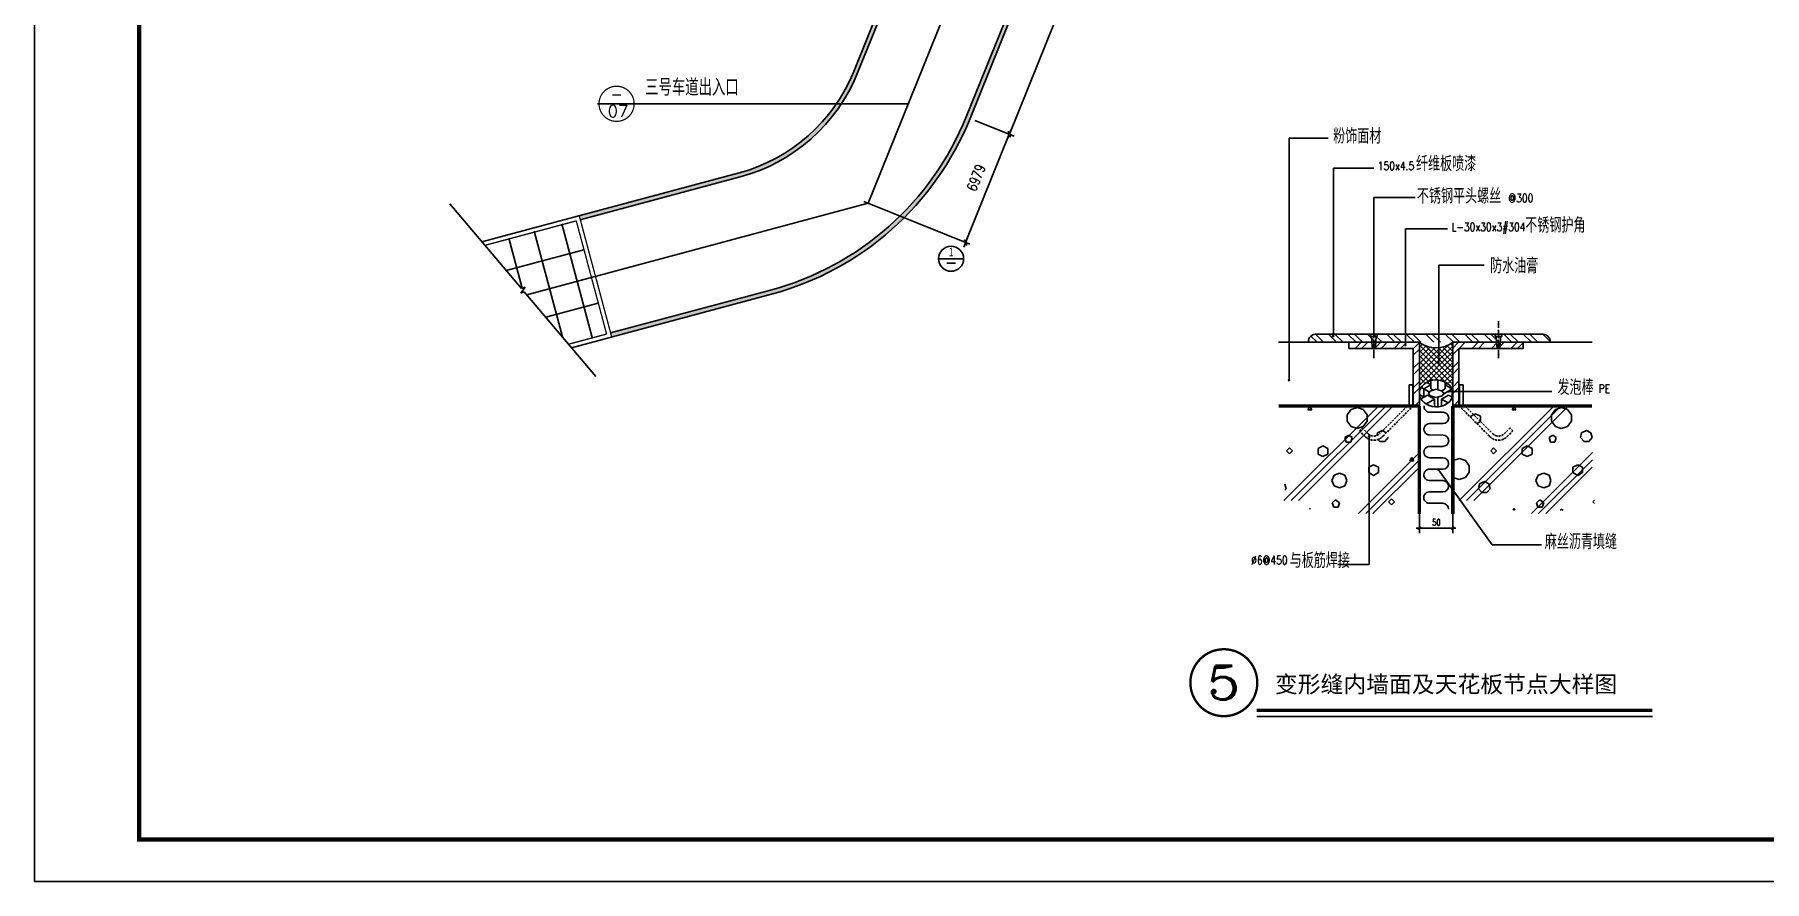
# Model space of a CAD drawing. Extents: x -542930 to 249594, y -301235 to 84515.
# Drawn here: x -122156 to -18773, y -301235 to -250638 of the extents above; entities that cross this region are included whole.
import ezdxf
from ezdxf.enums import TextEntityAlignment as Align

# ---------------------------------------------------------------- set-up
doc = ezdxf.new("R2010")
doc.units = 0
doc.header["$LTSCALE"] = 1000
doc.header["$MEASUREMENT"] = 0
doc.linetypes.add('DOTE', pattern=[2.42, 2, -0.2, 0.02, -0.2])
doc.linetypes.add('HIDDEN2', pattern=[0.1875, 0.125, -0.0625])
doc.layers.get('0').update_dxf_attribs({"linetype": 'CONTINUOUS'})
doc.layers.get('DEFPOINTS').update_dxf_attribs({"linetype": 'CONTINUOUS'})
for name, color, linetype in [('1', 7, 'CONTINUOUS'), ('A-CH-TEXT', 2, 'CONTINUOUS'), ('A-STAIR', 3, 'CONTINUOUS'), ('OTHER', 7, 'CONTINUOUS'), ('PUB_DIM', 3, 'CONTINUOUS'), ('PUB_HATCH', 7, 'CONTINUOUS'), ('PUB_TEXT', 7, 'CONTINUOUS'), ('S_SURFACE', 6, 'CONTINUOUS'), ('TEXT', 7, 'CONTINUOUS'), ('WALL', 255, 'CONTINUOUS'), ('详图索引', 1, 'CONTINUOUS')]:
    doc.layers.add(name, color=color, linetype=linetype)
doc.styles.add('COMP', font='complex', dxfattribs={"bigfont": 'hztxt'})
doc.styles.add('DIM_FONT', font='SIMPLEX.shx', dxfattribs={"width": 0.8})
doc.styles.add('HZTXT', font='SimSun.ttf', dxfattribs={"height": 0.8})
doc.styles.add('HZXY', font='romans.shx', dxfattribs={"width": 0.8, "bigfont": 'hztxt.shx'})
doc.dimstyles.new('AXIS200', dxfattribs={"dimscale": 2, "dimtxt": 300, "dimasz": 1, "dimexe": 250, "dimexo": 300, "dimgap": 150, "dimtad": 1, "dimdec": 0, "dimdsep": 46, "dimtxsty": 'DIM_FONT', "dimblk": '_DIMX', "dimblk1": '_DIMX', "dimblk2": '_DIMX', "dimsah": 1, "dimcen": 5, "dimse1": 1, "dimse2": 1, "dimclrt": 7, "dimadec": 0, "dimazin": 0, "dimtfac": 1, "dimtdec": 0, "dimtix": 1, "dimtmove": 2, "dimatfit": 3, "dimldrblk": '_DIMX', "dimfxl": 1, "dimarcsym": 0})

# ---------------------------------------------------------------- blocks, each defined once
blk = doc.blocks.new('_DIMX')
blk.add_line((-150, 0), (150, 0))
at = {"const_width": 50}
blk.add_lwpolyline([(-70, -70), (70, 70)], dxfattribs=at)
blk = doc.blocks.new('*D292')
at = {"layer": 'DEFPOINTS', "color": 0, "transparency": 16777216}
for p in [(-55232, -232471), (-54304, -232846), (-64828, -256220)]:
    blk.add_point(p, dxfattribs=at)
at = {"layer": 'PUB_DIM', "color": 0, "lineweight": -2, "transparency": 16777216}
blk.add_line((-63900, -256593), (-54305, -232847), dxfattribs=at)
at = {"layer": 'PUB_DIM', "color": 0, "lineweight": -2, "transparency": 16777216, "xscale": 2, "yscale": 2, "zscale": 2}
for p, rotation in [((-54304, -232846), 67.9971154213567), ((-63901, -256594), 247.9971154213567)]:
    blk.add_blockref('_DIMX', p, dxfattribs=dict(at, rotation=rotation))
at = {"layer": 'PUB_DIM', "color": 7, "transparency": 16777216, "insert": (-61193, -247457), "char_height": 600, "attachment_point": 5, "rotation": 67.99712, "style": 'DIM_FONT'}
blk.add_mtext('25614', dxfattribs=at)
blk = doc.blocks.new('*D293')
at = {"layer": 'DEFPOINTS', "color": 0, "transparency": 16777216}
for p in [(-62973, -256967), (-66515, -263063), (-65588, -263438)]:
    blk.add_point(p, dxfattribs=at)
at = {"layer": 'PUB_DIM', "color": 0, "lineweight": -2, "transparency": 16777216}
blk.add_line((-63901, -256594), (-66514, -263062), dxfattribs=at)
at = {"layer": 'PUB_DIM', "color": 0, "lineweight": -2, "transparency": 16777216, "xscale": 2, "yscale": 2, "zscale": 2}
for p, rotation in [((-63900, -256593), 67.99711542135582), ((-66515, -263063), 247.9971154213558)]:
    blk.add_blockref('_DIMX', p, dxfattribs=dict(at, rotation=rotation))
at = {"layer": 'PUB_DIM', "color": 7, "transparency": 16777216, "insert": (-65886, -259188), "char_height": 600, "attachment_point": 5, "rotation": 67.99712, "style": 'DIM_FONT'}
blk.add_mtext('6979', dxfattribs=at)

msp = doc.modelspace()

# ---------------------------------------------------------------- hatches: boundary and pattern name
at = {"layer": 'PUB_DIM'}
h = msp.add_hatch(color=256, dxfattribs=at)
h.paths.add_polyline_path([(-58127.18, -235550.088), (-58429.559, -235631.11), (-66479.463, -255552.433, -0.1028921451), (-70436.171, -261479.25), (-70183.805, -261581.228, 0.101127933), (-66253.451, -255660.398)])
h.paths.add_polyline_path([(-58127.276, -234883.042), (-58019.767, -235284.271), (-56712.467, -232049.058, -0.0020507268), (-56694.028, -232003.426), (-56925.819, -231909.763)])
h.paths.add_polyline_path([(-73201.409, -252836.197, -0.0537357155), (-74236.328, -254773.493), (-73935.487, -254773.493, 0.0493186272), (-72975.396, -252944.161), (-64846.2, -232826.609, -0.0853279564), (-65163.684, -232945.013)])
h.paths.add_polyline_path([(-80058.015, -258903.936), (-89604.974, -261462.035), (-89540.27, -261703.513), (-79984.343, -259143.01, 0.1836960872), (-73935.487, -254773.493), (-74236.328, -254773.493, -0.179760515)])
h.paths.add_polyline_path([(-78181.579, -265906.898), (-87728.536, -268464.998), (-87663.832, -268706.475), (-78107.905, -266145.972, 0.1310264336), (-70183.805, -261581.228), (-70436.171, -261479.25, -0.1296072965)])
h.paths.add_polyline_path([(-65891.097, -232978.038), (-64384.253, -232574.28), (-64819.069, -230951.525), (-66325.913, -231355.282)], flags=9)

# ---------------------------------------------------------------- linework, layer by layer
for p, q in [((-88424.236, -254773.493), (-86324.236, -254773.493)), ((-39210.232, -280130.056), (-39576.304, -280130.056)), ((-39307.851, -280044.64), (-39478.685, -280215.473)), ((-37576.624, -280130.056), (-37210.552, -280130.056)), ((-37479.004, -280215.473), (-37308.171, -280044.64)), ((-49110.414, -291377.501), (-25469.889, -291377.501))]:
    msp.add_line(p, q)
at = {"color": 2}
for p, q in [((-45625.62, -268534.423), (-32085.121, -268534.423)), ((-47803.486, -269022.519), (-39394.786, -269022.519)), ((-43599.793, -269388.591), (-43599.793, -269022.519)), ((-39760.858, -269388.591), (-43599.793, -269388.591)), ((-39760.858, -269388.591), (-39760.858, -272830.543)), ((-39394.786, -269022.519), (-39394.786, -272830.543)), ((-37393.593, -269022.519), (-37393.593, -272830.543)), ((-37393.593, -269022.519), (-29068.815, -269022.519)), ((-37027.521, -272830.543), (-37027.521, -269388.591)), ((-37027.521, -269388.591), (-33188.586, -269388.591)), ((-33188.586, -269388.591), (-33188.586, -269022.519))]:
    msp.add_line(p, q, dxfattribs=at)
at = {"color": 6}
for p, q in [((-39322.79, -271776.492), (-39376.623, -271923.036)), ((-39235.232, -271640.739), (-39322.79, -271776.492)), ((-39117.115, -271520.685), (-39235.232, -271640.739)), ((-38972.707, -271420.667), (-39117.115, -271520.685)), ((-38807.228, -271344.302), (-38972.707, -271420.667)), ((-38626.658, -271294.349), (-38807.228, -271344.302)), ((-38389.7, -271820.811), (-38757.559, -271935.931)), ((-38437.524, -271272.613), (-38626.658, -271294.349)), ((-38246.661, -271279.88), (-38437.524, -271272.613)), ((-38021.841, -271935.931), (-38389.7, -271820.811)), ((-38060.968, -271315.888), (-38246.661, -271279.88)), ((-37887.157, -271379.334), (-38060.968, -271315.888)), ((-37731.508, -271467.927), (-37887.157, -271379.334)), ((-37599.649, -271578.463), (-37731.508, -271467.927)), ((-37496.344, -271706.949), (-37599.649, -271578.463)), ((-37425.327, -271848.739), (-37496.344, -271706.949)), ((-37389.165, -271998.71), (-37425.327, -271848.739)), ((-39376.623, -271923.036), (-39394.786, -272075.075)), ((-39394.786, -272075.075), (-39376.623, -272227.114)), ((-39376.623, -272227.114), (-39322.79, -272373.658)), ((-39322.79, -272373.658), (-39235.232, -272509.411)), ((-39235.232, -272509.411), (-39117.115, -272629.465)), ((-39117.115, -272629.465), (-38972.707, -272729.483)), ((-38972.707, -272729.483), (-38807.228, -272805.848)), ((-38757.559, -271935.931), (-38845.678, -272075.075)), ((-38845.678, -272075.075), (-38757.56, -272214.219)), ((-38807.228, -272805.848), (-38626.658, -272855.801)), ((-38757.56, -272214.219), (-38389.7, -272329.339)), ((-38626.658, -272855.801), (-38437.524, -272877.537)), ((-38437.524, -272877.537), (-38246.661, -272870.27)), ((-38389.7, -272329.339), (-38021.841, -272214.219)), ((-38246.661, -272870.27), (-38060.968, -272834.262)), ((-38060.968, -272834.262), (-37887.157, -272770.816)), ((-37933.721, -272075.075), (-38021.841, -271935.931)), ((-38021.841, -272214.219), (-37933.721, -272075.075)), ((-37887.157, -272770.816), (-37731.508, -272682.223)), ((-37731.508, -272682.223), (-37599.649, -272571.687)), ((-37599.649, -272571.687), (-37496.344, -272443.201)), ((-37496.344, -272443.201), (-37425.327, -272301.411)), ((-37425.327, -272301.411), (-37389.165, -272151.44)), ((-37389.165, -272151.44), (-37389.165, -271998.71))]:
    msp.add_line(p, q, dxfattribs=at)
for points, const_width in [([(-88424.236, -254773.493, 1), (-86324.236, -254773.493, 1)], 73.5), ([(-53078.934, -289362.549, 1), (-49078.934, -289362.549, 1)], 140)]:
    msp.add_lwpolyline(points, format="xyb", close=True, dxfattribs=dict(const_width=const_width))
at = {"color": 2, "const_width": 200}
for points in [[(-39394.786, -272830.543), (-47803.486, -272830.543)], [(-39394.786, -279286.61), (-39394.786, -272830.543)], [(-37393.593, -279286.61), (-37393.593, -272830.543)], [(-29068.815, -272830.543), (-37393.593, -272830.543)]]:
    msp.add_lwpolyline(points, dxfattribs=at)
at = {"const_width": 200}
msp.add_lwpolyline([(-49110.414, -291014.479), (-25469.889, -291014.479)], dxfattribs=at)
for centre in [(-44550.008, -268646.158), (-42125.561, -268547.028), (-40229.501, -269193.853), (-38247.28, -270268.226), (-47184.157, -271284.426), (-37652.078, -271959.232), (-42399.953, -274656.054), (-38281.881, -276623.221)]:
    msp.add_circle(centre, 36.607)
at = {"color": 2}
for centre, start, end in [((-45570.916, -268987.26), 83.1118639, 184.43341724), ((-32030.416, -268987.26), 355.56658276, 96.8881361)]:
    msp.add_arc(centre, 456.129, start, end, dxfattribs=at)
at = {"color": 6}
msp.add_arc((-38394.19, -267715.509), 1646.046, 232.56370729, 307.43629271, dxfattribs=at)
at = {"layer": '1'}
for p, q in [((-39760.858, -271561.084), (-40004.906, -271561.084)), ((-40004.906, -271561.084), (-40004.906, -272720.71)), ((-39760.858, -271659.112), (-39822.773, -271659.112)), ((-39760.858, -271756.732), (-39822.773, -271756.732)), ((-39760.858, -271854.351), (-39822.773, -271854.351)), ((-39760.858, -272821.798), (-39760.858, -271561.084)), ((-37018.542, -272821.798), (-37018.542, -271561.084)), ((-37018.542, -271561.084), (-36774.494, -271561.084)), ((-37018.542, -271659.112), (-36956.627, -271659.112)), ((-37018.542, -271756.732), (-36956.627, -271756.732)), ((-37018.542, -271854.351), (-36956.627, -271854.351)), ((-36774.494, -271561.084), (-36774.494, -272720.71)), ((-39769.837, -272830.543), (-39831.752, -272830.543)), ((-39760.858, -271951.97), (-39822.773, -271951.97)), ((-39760.858, -272049.589), (-39822.773, -272049.589)), ((-39760.858, -272147.208), (-39822.773, -272147.208)), ((-39760.858, -272244.828), (-39822.773, -272244.828)), ((-39760.858, -272342.447), (-39822.773, -272342.447)), ((-39760.858, -272440.066), (-39822.773, -272440.066)), ((-39760.858, -272537.685), (-39822.773, -272537.685)), ((-39760.858, -272635.304), (-39822.773, -272635.304)), ((-39760.858, -272732.924), (-39822.773, -272732.924)), ((-37018.542, -271951.97), (-36956.627, -271951.97)), ((-37018.542, -272049.589), (-36956.627, -272049.589)), ((-37018.542, -272147.208), (-36956.627, -272147.208)), ((-37018.542, -272244.828), (-36956.627, -272244.828)), ((-37018.542, -272342.447), (-36956.627, -272342.447)), ((-37018.542, -272440.066), (-36956.627, -272440.066)), ((-37018.542, -272537.685), (-36956.627, -272537.685)), ((-37018.542, -272635.304), (-36956.627, -272635.304)), ((-37018.542, -272732.924), (-36956.627, -272732.924)), ((-37018.542, -272830.543), (-36956.627, -272830.543))]:
    msp.add_line(p, q, dxfattribs=at)
at = {"layer": '1', "linetype": 'HIDDEN2'}
for p, q in [((-40004.906, -272720.71), (-41770.884, -274486.688)), ((-39760.858, -272821.798), (-41598.316, -274659.256)), ((-37018.542, -272821.798), (-35181.084, -274659.256)), ((-36774.494, -272720.71), (-35008.516, -274486.688)), ((-42978.86, -274314.12), (-42806.292, -274141.552)), ((-42633.724, -274659.256), (-42978.86, -274314.12)), ((-42461.156, -274486.688), (-42806.292, -274141.552)), ((-34318.244, -274486.688), (-33973.108, -274141.552)), ((-34145.676, -274659.256), (-33800.54, -274314.12)), ((-33800.54, -274314.12), (-33973.108, -274141.552))]:
    msp.add_line(p, q, dxfattribs=at)
for centre, radius in [((-42116.02, -274141.552), 732.144), ((-42116.02, -274141.552), 488.096), ((-34663.38, -274141.552), 732.144), ((-34663.38, -274141.552), 488.096)]:
    msp.add_arc(centre, radius, 225, 315, dxfattribs=at)
at = {"layer": 'A-STAIR'}
for p, q in [((-72339.307, -260711.982), (-92743.824, -266179.356)), ((-92299.745, -262390.326), (-90608.722, -268701.307)), ((-90647.153, -261947.515), (-88830.159, -268728.63)), ((-89320.574, -263489.356), (-93967.136, -264734.398)), ((-93819.264, -262797.48), (-93017.074, -265791.292)), ((-88465.414, -266680.856), (-91606.665, -267522.551))]:
    msp.add_line(p, q, dxfattribs=at)
at = {"layer": 'DEFPOINTS', "color": 0, "linetype": 'ByBlock'}
msp.add_point((-88178.837, -268573.344), dxfattribs=at)
msp.add_point((-88178.837, -268573.344), dxfattribs=at)
at = {"layer": 'OTHER'}
for p, q in [((-88511.881, -254773.493), (-69939.708, -254773.493)), ((-93057.954, -265808.31), (-97340.042, -260750.37)), ((-93103.094, -266095.473), (-92844.817, -265719.583)), ((-92889.957, -266006.746), (-93103.094, -266095.473)), ((-92844.817, -265719.583), (-93057.954, -265808.31)), ((-88607.869, -271064.686), (-92889.957, -266006.746))]:
    msp.add_line(p, q, dxfattribs=at)
at = {"layer": 'PUB_DIM'}
for p, q in [((-65952.905, -255764.938), (-63606.502, -256710.931)), ((-39393.268, -279024.009), (-39393.268, -280435.116)), ((-37393.588, -279024.009), (-37393.588, -280435.116)), ((-39392.048, -280130.056), (-37394.808, -280130.056))]:
    msp.add_line(p, q, dxfattribs=at)
at = {"layer": 'PUB_DIM', "color": 3}
for p, q in [((-47166.864, -271277.706), (-47166.864, -256817.153)), ((-47166.864, -256817.153), (-44847.974, -256817.153)), ((-44533.546, -258615.013), (-42118.016, -258615.013)), ((-44533.546, -268637.064), (-44533.546, -258615.013)), ((-42118.016, -268637.064), (-42118.016, -260372.807)), ((-42118.016, -260372.807), (-39649.975, -260372.807)), ((-40215.321, -262238.177), (-37718.203, -262238.177)), ((-40215.321, -269180.307), (-40215.321, -262238.177)), ((-38240.442, -270281.139), (-38240.442, -264406.821)), ((-38240.442, -264406.821), (-35516.778, -264406.821)), ((-31472.86, -271959.289), (-37657.451, -271959.289)), ((-42401.047, -274668.059), (-42401.047, -282300.074)), ((-38252.524, -276637.673), (-35049.253, -281118.832)), ((-35049.253, -281118.832), (-32096.673, -281118.832)), ((-42401.047, -282300.074), (-44276.365, -282300.074))]:
    msp.add_line(p, q, dxfattribs=at)
at = {"layer": 'PUB_HATCH', "linetype": 'DOTE', "ltscale": 0.25}
for p, q in [((-42118.016, -269979.929), (-42118.016, -267754.55)), ((-34670.363, -269979.929), (-34670.363, -267754.55))]:
    msp.add_line(p, q, dxfattribs=at)
at = {"layer": 'PUB_HATCH', "linetype": 'Continuous'}
for p, q in [((-45510.116, -269022.519), (-45880.424, -268652.21)), ((-45121.838, -269022.519), (-45609.934, -268534.423)), ((-44345.282, -269022.519), (-44833.378, -268534.423)), ((-43957.004, -269022.519), (-44445.1, -268534.423)), ((-43180.448, -269022.519), (-43668.544, -268534.423)), ((-42792.17, -269022.519), (-43280.266, -268534.423)), ((-42015.614, -269022.519), (-42503.71, -268534.423)), ((-41627.336, -269022.519), (-42115.432, -268534.423)), ((-40850.78, -269022.519), (-41338.876, -268534.423)), ((-40462.502, -269022.519), (-40950.598, -268534.423)), ((-39685.946, -269022.519), (-40174.042, -268534.423)), ((-39297.668, -269022.519), (-39785.764, -268534.423)), ((-38521.112, -269022.519), (-39009.208, -268534.423)), ((-38132.834, -269022.519), (-38620.93, -268534.423)), ((-37356.278, -269022.519), (-37844.374, -268534.423)), ((-36968, -269022.519), (-37456.096, -268534.423)), ((-36191.444, -269022.519), (-36679.54, -268534.423)), ((-35803.166, -269022.519), (-36291.262, -268534.423)), ((-35026.61, -269022.519), (-35514.706, -268534.423)), ((-34638.332, -269022.519), (-35126.428, -268534.423)), ((-33861.776, -269022.519), (-34349.872, -268534.423)), ((-33473.498, -269022.519), (-33961.594, -268534.423)), ((-32696.942, -269022.519), (-33185.038, -268534.423)), ((-32308.664, -269022.519), (-32796.76, -268534.423)), ((-31574.34, -268980.287), (-32020.204, -268534.423)), ((-38811.133, -271989.712), (-39287.851, -271714.479)), ((-39126.291, -271807.756), (-38703.587, -271563.708)), ((-39126.291, -271807.755), (-39126.291, -272295.851)), ((-38961.873, -271414.586), (-38703.587, -271563.708)), ((-38703.587, -271807.755), (-38703.587, -271311.884)), ((-38615.219, -271858.775), (-38703.587, -271807.756)), ((-38280.884, -271276.425), (-38280.884, -271829.271)), ((-38047.488, -271917.053), (-37858.18, -271807.756)), ((-37936.227, -272096.864), (-37440.592, -271810.709)), ((-37858.18, -271807.755), (-37858.18, -271393.231)), ((-37713.905, -271480.41), (-37858.18, -271563.708)), ((-37444.111, -271802.77), (-37858.18, -271563.708)), ((-37435.477, -271822.747), (-37435.477, -272295.851)), ((-45939.588, -272860.361), (-46055.802, -273063.734)), ((-45823.375, -273063.738), (-45939.588, -272860.365)), ((-43092.376, -272918.508), (-43470.07, -273034.721)), ((-42743.704, -273034.687), (-43092.344, -272918.474)), ((-39391.197, -272142.908), (-39126.291, -272295.852)), ((-38914.939, -272173.828), (-39308.371, -272400.975)), ((-39001.978, -272712.175), (-38492.235, -272417.876)), ((-38492.235, -272417.876), (-38914.939, -272173.828)), ((-38492.235, -272417.875), (-38492.235, -272874.256)), ((-38280.884, -272320.879), (-38280.884, -272873.725)), ((-38069.532, -272417.876), (-37646.828, -272173.828)), ((-38069.532, -272417.875), (-38069.532, -272836.597)), ((-37679.146, -272643.265), (-38069.532, -272417.876)), ((-37646.828, -272173.828), (-37425.418, -272301.659)), ((-37420.232, -272287.05), (-37435.476, -272295.852)), ((-33737.19, -272860.359), (-33853.404, -273063.732)), ((-33620.975, -273063.739), (-33737.188, -272860.365)), ((-30889.975, -272918.505), (-31267.669, -273034.718)), ((-30541.303, -273034.688), (-30889.943, -272918.474)), ((-45823.379, -273063.733), (-46055.806, -273063.733)), ((-43470.072, -273034.713), (-43702.499, -273354.3)), ((-43702.482, -273354.268), (-43702.482, -273731.962)), ((-43469.864, -274051.813), (-43702.291, -273732.226)), ((-42511.313, -273731.993), (-42743.739, -274051.58)), ((-42511.104, -273354.533), (-42743.531, -273034.946)), ((-42511.295, -273731.963), (-42511.295, -273354.27)), ((-36032.408, -273296.167), (-36322.941, -273441.434)), ((-36322.936, -273441.428), (-36322.936, -273545.796)), ((-35741.861, -273441.43), (-36032.395, -273296.164)), ((-35741.88, -273761.056), (-35970.502, -273898.23)), ((-35741.869, -273761.017), (-35741.869, -273441.43)), ((-33620.98, -273063.733), (-33853.406, -273063.733)), ((-31500.082, -273354.268), (-31500.082, -273731.961)), ((-31267.645, -273034.662), (-31500.072, -273354.248)), ((-31267.43, -274051.86), (-31499.857, -273732.273)), ((-30308.885, -273731.942), (-30541.312, -274051.528)), ((-30308.67, -273354.58), (-30541.097, -273034.993)), ((-30308.895, -273731.963), (-30308.895, -273354.27)), ((-43760.589, -274981.256), (-43847.749, -274719.776)), ((-43615.309, -274574.526), (-43847.736, -274719.793)), ((-43499.113, -274981.253), (-43760.593, -274981.253)), ((-43411.927, -274719.788), (-43615.3, -274574.522)), ((-43411.954, -274719.771), (-43499.115, -274981.251)), ((-43121.398, -274167.767), (-43470.038, -274051.554)), ((-42743.736, -274051.588), (-43121.43, -274167.801)), ((-41901.172, -274429.158), (-41934.61, -274596.344)), ((-41610.647, -274283.98), (-41901.181, -274429.247)), ((-41755.413, -274952.773), (-41827.553, -274870.328)), ((-41465.379, -274952.2), (-41755.912, -274952.2)), ((-41352.802, -274427.222), (-41610.618, -274283.991)), ((-41262.093, -274719.894), (-41465.466, -274952.321)), ((-41261.956, -274719.94), (-41271.243, -274688.985)), ((-31558.189, -274981.256), (-31645.349, -274719.776)), ((-31412.912, -274574.522), (-31645.339, -274719.788)), ((-31296.713, -274981.253), (-31558.193, -274981.253)), ((-31209.524, -274719.79), (-31412.897, -274574.523)), ((-31209.56, -274719.769), (-31296.72, -274981.249)), ((-30918.997, -274167.768), (-31267.637, -274051.554)), ((-30541.335, -274051.585), (-30919.028, -274167.798)), ((-29698.77, -274429.106), (-29756.877, -274719.639)), ((-29552.934, -274952.865), (-29756.307, -274720.438)), ((-29408.248, -274283.98), (-29698.781, -274429.246)), ((-29262.979, -274952.2), (-29553.512, -274952.2)), ((-29146.736, -274429.259), (-29408.216, -274283.993)), ((-29059.619, -274719.797), (-29262.993, -274952.224)), ((-29059.544, -274719.984), (-29146.704, -274429.451)), ((-47159.828, -275678.534), (-47334.148, -275504.214)), ((-47159.827, -275329.897), (-47334.147, -275504.217)), ((-46985.508, -275504.214), (-47159.828, -275329.894)), ((-46985.506, -275504.217), (-47159.826, -275678.537)), ((-45155.154, -275213.687), (-45445.687, -275358.953)), ((-45445.682, -275358.948), (-45445.682, -275707.588)), ((-45155.141, -275852.857), (-45445.675, -275707.59)), ((-44864.621, -275707.593), (-45155.154, -275852.86)), ((-44864.608, -275358.95), (-45155.141, -275213.683)), ((-44864.615, -275707.589), (-44864.615, -275358.949)), ((-39838.39, -275910.959), (-39954.603, -276114.333)), ((-39722.175, -276114.338), (-39838.388, -275910.965)), ((-36991.175, -275969.103), (-37368.868, -276085.317)), ((-36642.505, -276085.287), (-36991.145, -275969.074)), ((-34957.428, -275329.896), (-35131.748, -275504.216)), ((-34957.428, -275678.535), (-35131.748, -275504.215)), ((-34783.108, -275504.215), (-34957.428, -275329.895)), ((-34783.108, -275504.216), (-34957.428, -275678.536)), ((-32952.754, -275213.686), (-33243.288, -275358.953)), ((-33243.282, -275358.948), (-33243.282, -275707.588)), ((-32952.741, -275852.857), (-33243.275, -275707.59)), ((-32662.221, -275707.593), (-32952.754, -275852.86)), ((-32662.208, -275358.95), (-32952.741, -275213.683)), ((-32662.215, -275707.59), (-32662.215, -275358.95)), ((-44486.923, -276956.849), (-44632.19, -277276.435)), ((-44167.348, -276840.751), (-44486.935, -276956.964)), ((-43847.69, -276956.905), (-44167.277, -276840.692)), ((-43731.523, -277276.494), (-43847.736, -276956.907)), ((-42133.608, -276346.767), (-42424.141, -276492.033)), ((-42424.136, -276492.028), (-42424.136, -276811.615)), ((-42133.553, -276985.965), (-42424.086, -276811.645)), ((-41843.08, -276811.657), (-42133.613, -276985.977)), ((-41843.062, -276492.03), (-42133.595, -276346.763)), ((-41843.069, -276811.617), (-41843.069, -276492.03)), ((-39722.179, -276114.333), (-39954.606, -276114.333)), ((-37368.854, -276085.278), (-37392.07, -276117.2)), ((-36410.094, -276782.558), (-36642.521, -277102.145)), ((-36409.894, -276405.147), (-36642.32, -276085.561)), ((-36410.095, -276782.563), (-36410.095, -276404.87)), ((-32284.525, -276956.792), (-32429.792, -277276.378)), ((-31964.947, -276840.742), (-32284.534, -276956.955)), ((-31645.286, -276956.907), (-31964.873, -276840.694)), ((-31529.12, -277276.5), (-31645.333, -276956.913)), ((-29931.208, -276346.766), (-30221.741, -276492.033)), ((-30221.736, -276492.028), (-30221.736, -276811.615)), ((-29931.148, -276985.968), (-30221.681, -276811.648)), ((-29640.679, -276811.648), (-29931.212, -276985.968)), ((-29640.662, -276492.03), (-29931.195, -276346.763)), ((-29640.669, -276811.617), (-29640.669, -276492.03)), ((-47363.163, -277770.515), (-47444.201, -277500.39)), ((-47363.314, -277770.521), (-47444.201, -277862.964)), ((-44486.832, -277596.265), (-44632.098, -277276.678)), ((-44167.277, -277712.292), (-44486.863, -277596.079)), ((-43847.762, -277596.138), (-44167.348, -277712.351)), ((-43731.541, -277276.458), (-43847.754, -277596.045)), ((-37368.653, -277102.427), (-37392.07, -277070.23)), ((-37310.726, -277770.389), (-37392.07, -277712.286)), ((-37310.758, -277770.37), (-37392.07, -278014.305)), ((-37020.198, -277218.367), (-37368.838, -277102.154)), ((-36642.535, -277102.183), (-37020.228, -277218.397)), ((-35799.971, -277479.729), (-35858.078, -277770.263)), ((-35654.191, -278003.399), (-35857.564, -277770.972)), ((-35509.447, -277334.579), (-35799.981, -277479.846)), ((-35364.179, -278002.8), (-35654.712, -278002.8)), ((-35247.938, -277479.858), (-35509.418, -277334.591)), ((-35160.84, -277770.424), (-35364.213, -278002.851)), ((-35160.751, -277770.559), (-35247.911, -277480.026)), ((-32284.411, -277596.312), (-32429.678, -277276.725)), ((-31964.873, -277712.294), (-32284.459, -277596.08)), ((-31645.36, -277596.129), (-31964.947, -277712.342)), ((-31529.147, -277276.449), (-31645.36, -277596.035)), ((-45939.589, -278961.56), (-45954.136, -278987.017)), ((-45925.044, -278987.017), (-45939.588, -278961.564)), ((-44399.774, -278438.616), (-44603.147, -278612.936)), ((-44515.975, -278874.402), (-44603.135, -278612.922)), ((-44254.499, -278874.4), (-44515.979, -278874.4)), ((-44167.333, -278612.922), (-44399.759, -278438.602)), ((-44167.342, -278612.917), (-44254.502, -278874.397)), ((-41058.628, -278380.496), (-41232.948, -278554.816)), ((-41058.628, -278729.134), (-41232.948, -278554.814)), ((-40884.308, -278554.814), (-41058.628, -278380.494)), ((-40884.307, -278554.816), (-41058.627, -278729.136)), ((-33737.191, -278961.558), (-33786.955, -279048.644)), ((-33687.429, -279048.644), (-33737.188, -278961.565)), ((-32197.368, -278438.608), (-32400.741, -278612.928)), ((-32313.575, -278874.403), (-32400.735, -278612.923)), ((-32052.099, -278874.4), (-32313.579, -278874.4)), ((-31964.932, -278612.922), (-32197.359, -278438.602)), ((-31964.948, -278612.915), (-32052.108, -278874.395)), ((-30889.973, -279019.699), (-30984.046, -279048.644)), ((-30803.033, -279048.644), (-30889.945, -279019.674)), ((-28924.305, -278448.57), (-29030.549, -278554.814)), ((-28924.305, -278661.058), (-29030.548, -278554.815))]:
    msp.add_line(p, q, dxfattribs=at)
at = {"layer": 'PUB_HATCH'}
for p, q in [((-43236.339, -269388.591), (-42870.267, -269022.519)), ((-42848.061, -269388.591), (-42481.989, -269022.519)), ((-42071.505, -269388.591), (-41705.433, -269022.519)), ((-41683.227, -269388.591), (-41317.155, -269022.519)), ((-40906.671, -269388.591), (-40540.599, -269022.519)), ((-40518.393, -269388.591), (-40152.321, -269022.519)), ((-39760.858, -269407.612), (-39394.786, -269041.54)), ((-39760.858, -269795.89), (-39394.786, -269429.818)), ((-39394.786, -269312.645), (-39220.984, -269138.843)), ((-39394.786, -270930.47), (-37646.01, -269181.693)), ((-37393.593, -271192.009), (-39394.786, -269190.816)), ((-39394.786, -269636.21), (-39003.29, -269244.713)), ((-39394.786, -271254.035), (-37393.593, -269252.841)), ((-39394.786, -269959.775), (-38756.254, -269321.242)), ((-39394.786, -270606.905), (-38127.726, -269339.845)), ((-39394.786, -270283.34), (-38471.2, -269359.753)), ((-37393.593, -271515.574), (-39394.786, -269514.381)), ((-39394.786, -271577.6), (-37393.593, -269576.406)), ((-37393.593, -270868.444), (-39026.969, -269235.068)), ((-37393.593, -270544.879), (-38588.415, -269350.056)), ((-37393.593, -270221.314), (-38258.919, -269355.988)), ((-37393.593, -269897.749), (-37982.183, -269309.159)), ((-37393.593, -269574.184), (-37741.258, -269226.519)), ((-37393.593, -269250.619), (-37528.614, -269115.598)), ((-37393.593, -269370.015), (-37046.097, -269022.519)), ((-37393.593, -269758.293), (-37027.521, -269392.221)), ((-37023.891, -269388.591), (-36657.819, -269022.519)), ((-36247.335, -269388.591), (-35881.263, -269022.519)), ((-35859.057, -269388.591), (-35492.985, -269022.519)), ((-35082.501, -269388.591), (-34716.429, -269022.519)), ((-34694.223, -269388.591), (-34328.151, -269022.519)), ((-33917.667, -269388.591), (-33551.595, -269022.519)), ((-33529.389, -269388.591), (-33188.586, -269047.788)), ((-39760.858, -270572.446), (-39394.786, -270206.374)), ((-39760.858, -270960.724), (-39394.786, -270594.652)), ((-37876.648, -271356.084), (-39394.786, -269837.946)), ((-38279.705, -271276.592), (-39394.786, -270161.511)), ((-38594.966, -271284.896), (-39394.786, -270485.076)), ((-38862.729, -271340.698), (-39394.786, -270808.641)), ((-38823.086, -271329.465), (-37393.593, -269899.971)), ((-38443.398, -271273.341), (-37393.593, -270223.536)), ((-38138.999, -271292.507), (-37393.593, -270547.101)), ((-37393.593, -270534.849), (-37027.521, -270168.777)), ((-37393.593, -270923.127), (-37027.521, -270557.055)), ((-39760.858, -271737.28), (-39394.786, -271371.208)), ((-39760.858, -272125.558), (-39394.786, -271759.486)), ((-39096.867, -271430.125), (-39394.786, -271132.206)), ((-39303.796, -271546.761), (-39394.786, -271455.771)), ((-37878.423, -271355.497), (-37393.593, -270870.666)), ((-37649.867, -271450.506), (-37393.593, -271194.231)), ((-37447.723, -271571.926), (-37393.593, -271517.796)), ((-37393.593, -271699.683), (-37027.521, -271333.611)), ((-37393.593, -272087.961), (-37027.521, -271721.889)), ((-47488.555, -278481.944), (-41798.51, -272791.899)), ((-47057.135, -278481.944), (-41367.09, -272791.899)), ((-46625.715, -278481.944), (-40935.67, -272791.899)), ((-39689.287, -272830.543), (-39394.786, -272536.042)), ((-37359.619, -272830.543), (-37027.521, -272498.445)), ((-37011.663, -278481.944), (-31321.618, -272791.899)), ((-36580.243, -278481.944), (-30890.198, -272791.899)), ((-36148.823, -278481.944), (-30458.778, -272791.899)), ((-43030.272, -279261.276), (-39385.09, -275616.094)), ((-32700.484, -279261.276), (-29055.302, -275616.094)), ((-42598.852, -279261.276), (-39386.336, -276048.759)), ((-42167.432, -279261.276), (-39387.581, -276481.425)), ((-32269.064, -279261.276), (-29056.548, -276048.759)), ((-31837.644, -279261.276), (-29057.793, -276481.425))]:
    msp.add_line(p, q, dxfattribs=at)
at = {"layer": 'PUB_TEXT'}
for p, q in [((-72339.353, -260711.963), (-58440.128, -226315.16)), ((-72338.208, -260712.426), (-58438.983, -226315.622)), ((-72599.03, -260605.272), (-66264.595, -263164.92))]:
    msp.add_line(p, q, dxfattribs=at)
at = {"layer": 'S_SURFACE'}
for p, q in [((-42313.254, -268686.653), (-42313.254, -268534.423)), ((-42313.254, -268534.423), (-41922.778, -268534.423)), ((-42313.254, -268686.653), (-41922.778, -268686.653)), ((-42218.331, -269267.84), (-42252.56, -268686.653)), ((-41983.472, -268686.653), (-42017.626, -269266.567)), ((-41922.778, -268534.423), (-41922.778, -268686.653)), ((-34865.601, -268534.423), (-34865.601, -268686.653)), ((-34475.125, -268534.423), (-34865.601, -268534.423)), ((-34865.601, -268686.653), (-34475.125, -268686.653)), ((-34804.907, -268686.653), (-34770.753, -269266.567)), ((-34570.048, -269267.84), (-34535.819, -268686.653)), ((-34475.125, -268686.653), (-34475.125, -268534.423)), ((-42118.016, -269404.509), (-42218.331, -269267.84)), ((-42017.626, -269266.567), (-42118.016, -269404.509)), ((-34770.753, -269266.567), (-34670.363, -269404.509)), ((-34670.363, -269404.509), (-34570.048, -269267.84)), ((-38779.732, -273879.961), (-37979.257, -273882.266)), ((-37977.299, -273201.863), (-38777.773, -273199.558)), ((-37981.216, -274562.669), (-38781.69, -274560.364)), ((-37985.134, -275923.475), (-38785.608, -275921.171)), ((-38783.649, -275240.768), (-37983.175, -275243.072)), ((-38787.567, -276601.574), (-37987.093, -276603.878)), ((-38791.484, -277962.38), (-37991.01, -277964.684)), ((-37989.051, -277284.281), (-38789.525, -277281.977)), ((-37992.969, -278645.087), (-38793.443, -278642.783))]:
    msp.add_line(p, q, dxfattribs=at)
for centre, start, end in [((-38776.793, -272859.357), 174.29444371, 269.83505401), ((-38780.711, -274220.163), 89.83505401, 269.83505401), ((-37978.278, -273542.064), 269.83505401, 89.83505401), ((-37982.196, -274902.87), 269.83505401, 89.83505401), ((-38784.628, -275580.969), 89.83505401, 269.83505401), ((-37986.113, -276263.676), 269.83505401, 89.83505401), ((-38788.546, -276941.775), 89.83505401, 269.83505401), ((-38792.464, -278302.581), 89.83505401, 269.83505401), ((-37990.031, -277624.482), 269.83505401, 89.83505401), ((-37993.948, -278985.288), 359.83505401, 89.83505401)]:
    msp.add_arc(centre, 340.203, start, end, dxfattribs=at)
at = {"layer": 'TEXT'}
msp.add_lwpolyline([(-122155.993, -301235.058), (-122155.993, -90985.058), (249594.007, -90985.058), (249594.007, -301235.058)], close=True, dxfattribs=at)
at = {"layer": 'TEXT', "const_width": 250}
msp.add_lwpolyline([(-115905.993, -298735.058), (247094.007, -298735.058), (247094.007, -93485.058), (-115905.993, -93485.058)], close=True, dxfattribs=at)
at = {"layer": 'WALL', "color": 54}
for p, q in [((-73201.409, -252836.197), (-63647.766, -229193.526)), ((-72969.618, -252929.86), (-63415.974, -229287.19)), ((-66479.463, -255552.433), (-56925.819, -231909.763)), ((-66247.672, -255646.096), (-56694.028, -232003.426)), ((-80049.047, -258901.533), (-95418.709, -263019.821)), ((-79984.343, -259143.01), (-89540.27, -261703.513)), ((-78107.905, -266145.972), (-90060.637, -269348.697)), ((-78172.609, -265904.495), (-87728.536, -268464.998))]:
    msp.add_line(p, q, dxfattribs=at)
at = {"layer": 'WALL', "color": 54, "const_width": 80}
for points in [[(-89604.974, -261462.035), (-95418.709, -263019.821)], [(-89604.974, -261462.035), (-87663.832, -268706.475)], [(-89781.752, -261768.218), (-95240.109, -263230.78)], [(-89781.752, -261768.218), (-87970.017, -268529.703)], [(-89781.752, -261768.218), (-87970.017, -268529.703)], [(-87970.017, -268529.703), (-90239.237, -269137.738)], [(-87663.832, -268706.475), (-90060.637, -269348.697)]]:
    msp.add_lwpolyline(points, dxfattribs=at)
at = {"layer": 'WALL', "color": 54}
for centre, radius, start, end in [((-82705.917, -249003.893), 10248.036, 285.02595424, 338.04026071), ((-82705.916, -249003.888), 10498.036, 285.02531977, 338.03920547), ((-82705.919, -249003.893), 17498.036, 285.01520442, 338.02238541), ((-82705.917, -249003.888), 17748.036, 285.0149804, 338.02201298)]:
    msp.add_arc(centre, radius, start, end, dxfattribs=at)
at = {"layer": '详图索引'}
for p, q in [((-68130.099, -264031.639), (-66630.099, -264031.639)), ((-67114.926, -264296.803), (-67645.254, -264296.803))]:
    msp.add_line(p, q, dxfattribs=at)
msp.add_circle((-67380.099, -264031.639), 750, dxfattribs=at)

# ---------------------------------------------------------------- texts
at = {"color": 7, "style": 'DIM_FONT', "width": 0.8}
msp.add_text('50', height=366.072, dxfattribs=at).set_placement((-38626.301, -279965.324))
at = {"style": 'COMP'}
for tag, text, height, width, p, p2 in [('-', '-', 714, 1.166667, (-87731.236, -254539.184), (-87017.236, -254539.184)), ('5', '1', 2000, 1.5, (-52078.934, -290362.549), (-50078.934, -290362.549))]:
    msp.add_attdef(tag, text=text, height=height, dxfattribs=dict(at, width=width)).set_placement(p, p2, align=Align.FIT)
msp.add_attdef('07', (-87900.616, -255566.903), '1', height=714, dxfattribs=at)
at = {"layer": 'A-CH-TEXT', "color": 7, "style": 'HZXY', "width": 0.8}
for s, height, p in [('三号车道出入口', 1000, (-85672.501, -254292.099)), ('粉饰面材', 900, (-44545.388, -257153.799)), ('纤维板喷漆', 900, (-39596.849, -258802.951)), ('不锈钢平头螺丝 ', 900, (-39541.612, -260733.89)), ('不锈钢护角', 900, (-33066.791, -262477.764)), ('防水油膏', 900, (-35166.02, -264900.421, 0)), ('发泡棒', 900, (-31142.233, -272166.735)), ('麻丝沥青填缝', 900, (-31899.744, -281387.398)), ('与板筋焊接', 900, (-47143.771, -282510.766))]:
    msp.add_text(s, height=height, dxfattribs=at).set_placement(p)
at = {"layer": 'PUB_TEXT', "style": 'DIM_FONT', "width": 0.8}
for s, p in [('150x4.5', (-41879.668, -258731.214)), ('@300', (-34072.413, -260657.175)), ('L-30x30x3#304', (-37472.209, -262378.943)), ('PE', (-28682.967, -272039.604)), ('%%C6@450', (-49446.151, -282291.704))]:
    msp.add_text(s, height=500, dxfattribs=at).set_placement(p)
at = {"layer": 'TEXT', "style": 'HZTXT'}
msp.add_text('变形缝内墙面及天花板节点大样图', height=1000, dxfattribs=at).set_placement((-48027.85, -289952.929, 0))
at = {"layer": '详图索引', "width": 1.5}
msp.add_text('1', height=525, dxfattribs=at).set_placement((-67511.349, -263884.637), (-67248.849, -263884.637), align=Align.FIT)

# ---------------------------------------------------------------- dimensions: what is measured, and where the dimension line sits
at = {"layer": 'PUB_DIM'}
for base, p1, p2, angle, picture, middle in [((-54304.39, -232845.585), (-64828.085, -256219.734), (-55231.555, -232470.932), 67.99711542, '*D292', (-61192.573, -247457.345)), ((-66514.94, -263063.375), (-62973.006, -256967.187), (-65587.775, -263438.029), 247.99711542, '*D293', (-65886.093, -259188.298))]:
    dim = msp.add_linear_dim(base=base, p1=p1, p2=p2, angle=angle, dimstyle='AXIS200', dxfattribs=at)
    dim.commit()
    dim.dimension.update_dxf_attribs({"geometry": picture, "text_midpoint": middle, "dimtype": 161})

doc.saveas('drawing.dxf')
